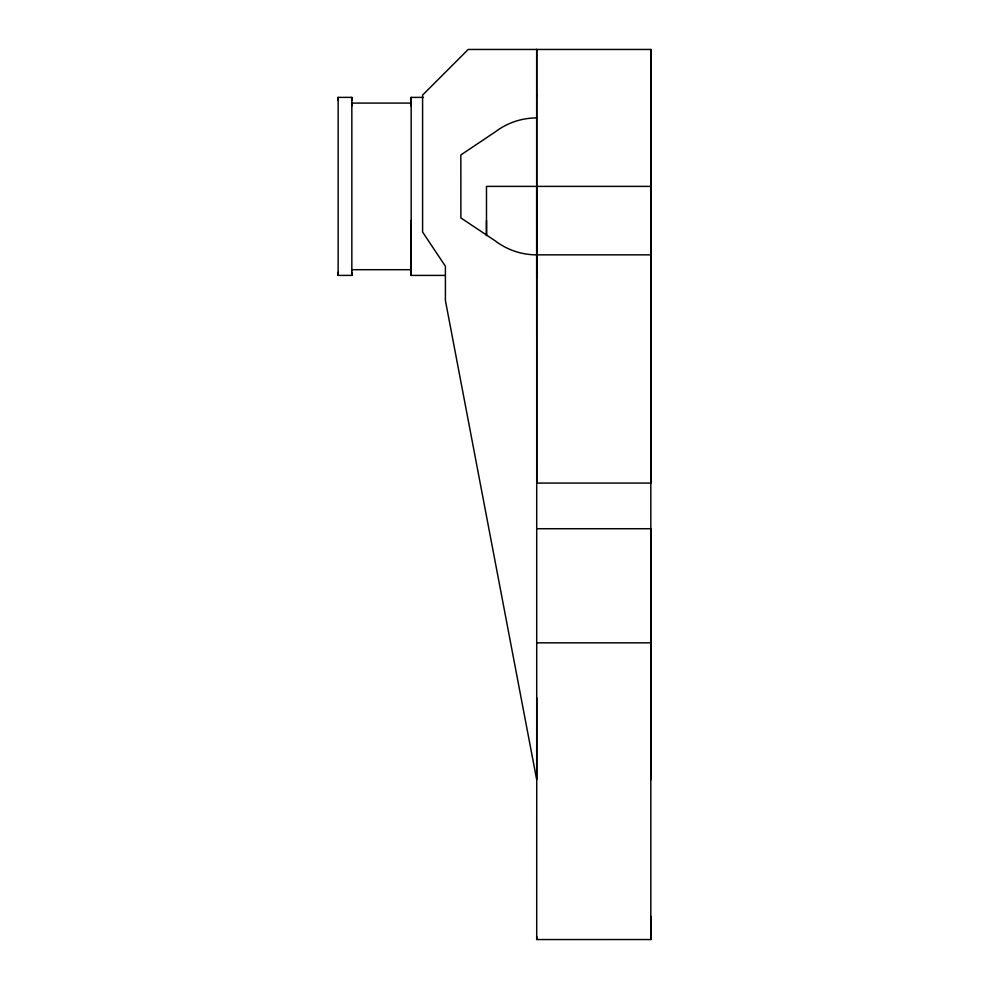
<?xml version="1.0" encoding="UTF-8"?>
<svg xmlns="http://www.w3.org/2000/svg" width="989" height="989" viewBox="0 0 989 989"><rect width="100%" height="100%" fill="white"/><g stroke="black" fill="none" stroke-linecap="round" stroke-linejoin="round"><path stroke-width="1.48" d="M351.837 97.379L351.837 275.399L338.139 275.399L338.139 97.379L351.837 97.379L351.837 100.421M423.465 97.392L411.177 97.392L411.177 275.412L444.988 275.412M486.489 235.691L486.489 186.389L650.799 186.389L650.811 483.077L536.767 483.089L536.706 186.389M536.743 697.616L536.706 939.55L650.824 939.538L650.811 49.45L468.23 49.45L422.587 95.092L422.587 232.032L445.409 266.264L445.409 300.508L536.706 779.789L536.706 49.45L536.706 277.686M536.706 95.884L536.706 95.092M650.799 95.871L650.799 95.092M650.811 430.475L650.811 97.392M650.787 779.789L650.824 528.719L536.706 528.719M411.177 103.091L351.837 103.091L351.837 105.934M650.774 254.853L536.718 254.853A68.464 68.464 0 0 1 495.056 240.735L460.886 217.939L460.837 154.952L494.982 132.106A68.464 68.464 0 0 1 536.656 117.926M351.837 269.7L411.177 269.7M536.706 642.838L650.824 642.838M650.824 939.538L650.824 916.37M536.706 939.538L536.706 936.632M650.799 49.45L650.799 277.674M486.489 220.46L486.489 235.048M411.177 97.392L411.177 105.934M411.177 275.412L411.177 220.46M351.837 272.371L351.837 275.399M338.139 97.379L338.139 100.421M338.139 272.371L338.139 275.399"/></g></svg>
